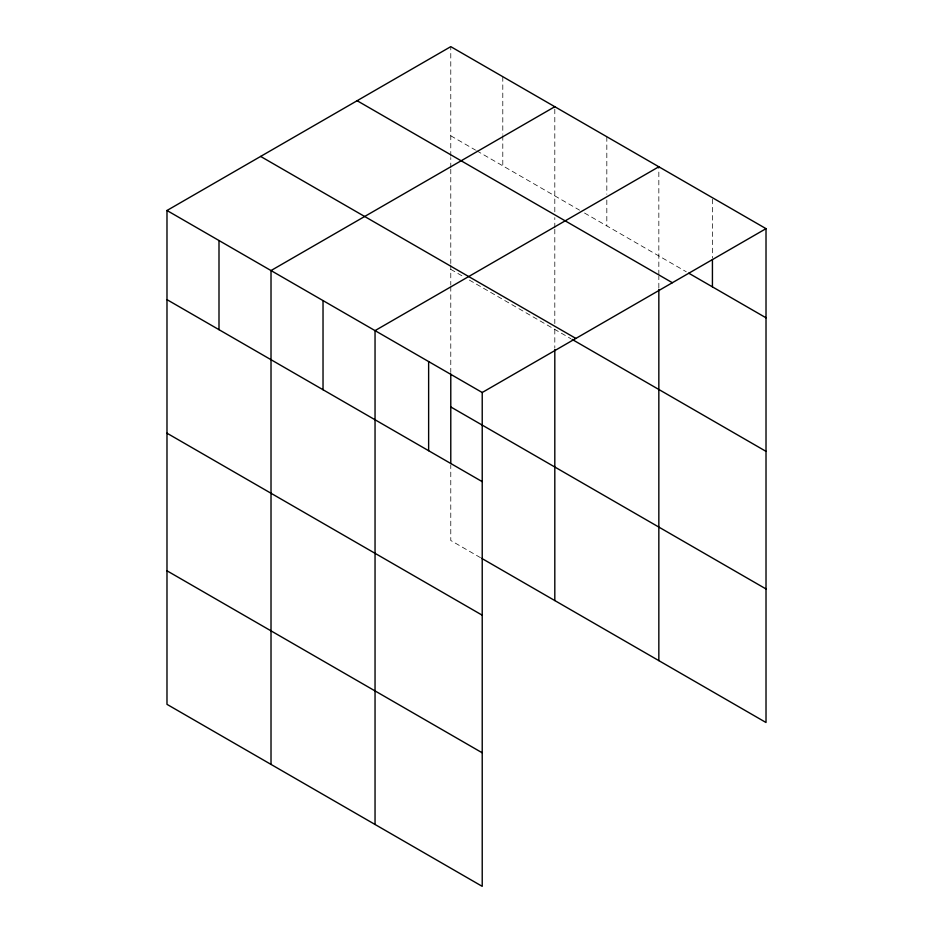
<?xml version="1.0" encoding="UTF-8"?>
<svg xmlns="http://www.w3.org/2000/svg" width="933" height="933" viewBox="0 0 933 933"><rect width="100%" height="100%" fill="white"/><g stroke="black" fill="none" stroke-linecap="round" stroke-linejoin="round"><path stroke-width="0.7" stroke-dasharray="4.67 3.5" d="M450.779 169.188L450.779 263.549M450.779 167.742L450.779 157.572M450.779 156.126L450.779 46.65M554.808 229.25L554.808 323.611M554.808 227.804L554.808 217.634M554.808 211.826L554.808 106.712M658.838 287.865L658.838 276.25M658.838 274.792L658.838 166.774M450.779 135.798L475.538 150.108M476.786 150.819L579.568 210.158M584.524 213.027L686.256 271.76M450.779 269.357L464.401 277.218M469.346 280.075L570.903 338.714M480.495 557.666L450.779 540.499L450.779 465.019M712.427 199.149L712.427 258.103M606.823 136.743L606.823 194.262M606.823 200.012L606.823 225.891M554.808 329.419L554.808 348.044M502.794 76.681L502.794 134.2M502.794 135.635L502.794 165.829M450.779 264.995L450.779 285.113M450.779 286.548L450.779 372.547"/><path stroke-width="1.4" d="M166.984 210.496L482.221 392.501L482.221 886.35L166.984 704.345L166.984 210.496L450.779 46.65L766.016 228.655L766.016 722.504L481.731 558.377M658.838 289.312L658.838 660.622M554.808 106.712L271.013 270.558L271.013 764.407M658.838 166.774L375.043 330.62L375.043 824.469M482.221 392.501L766.016 228.655M688.741 273.194L766.016 317.803M357.117 100.717L672.366 282.722M260.634 156.429L575.883 338.434M572.139 339.425L766.016 451.362M450.779 406.951L766.016 588.956M166.984 299.645L482.221 481.65M166.984 433.204L482.221 615.197M166.984 570.798L482.221 752.803M712.427 259.549L712.427 286.863M554.808 349.478L554.808 600.56M450.779 373.981L450.779 463.561M428.632 361.561L428.632 450.709M323.028 300.589L323.028 389.737M218.998 240.527L218.998 329.676"/></g></svg>
